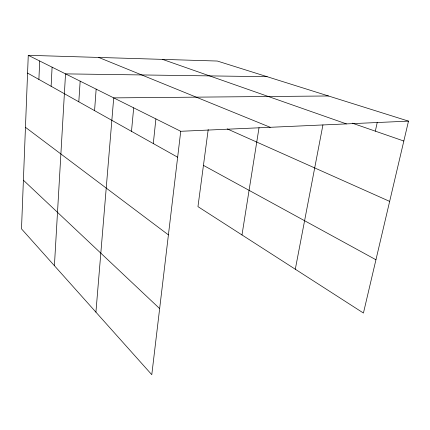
<?xml version="1.0" encoding="UTF-8"?>
<svg xmlns="http://www.w3.org/2000/svg" width="430" height="430" viewBox="0 0 430 430"><rect width="100%" height="100%" fill="white"/><g stroke="black" fill="none" stroke-linecap="round" stroke-linejoin="round"><path stroke-width="0.64" d="M28.267 55.303L21.5 228.868L151.79 374.697L180.734 131.29L28.267 55.303L217.317 61.038L408.5 121.131L363.436 313.04L197.961 206.636L208.211 129.521M38.888 79.421L39.71 61.006M51.116 86.279L52.094 67.177M54.411 265.702L65.532 73.874L267.132 76.696M78.808 101.802L80.163 81.168M94.568 110.639L96.153 89.139M95.922 312.164L113.708 97.884L328.472 95.976M131.489 131.333L133.687 107.839M153.295 143.561L155.897 118.906M241.988 234.947L259.043 127.608M295.302 269.228L322.941 124.867M375.331 131.155L377.287 122.227M180.734 131.29L408.5 121.131M352.283 123.173L403.829 141.024M162.508 59.378L346.413 123.899M98.728 57.443L270.239 127.296M227.196 128.887L389.655 201.385M203.449 165.378L375.944 259.758M27.574 73.079L177.649 157.213M25.456 127.312L168.415 234.882M23.397 180.208L159.648 308.589"/></g></svg>
